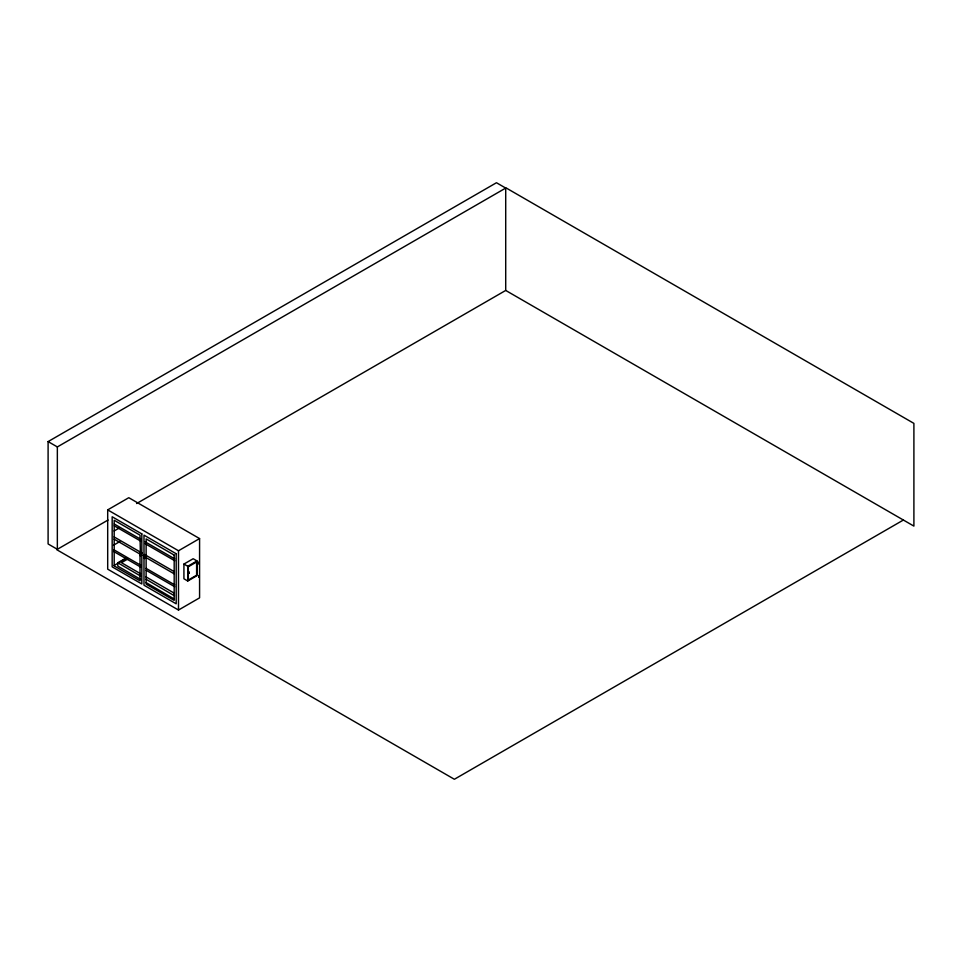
<?xml version="1.0" encoding="UTF-8"?>
<svg xmlns="http://www.w3.org/2000/svg" width="962" height="962" viewBox="0 0 962 962"><rect width="100%" height="100%" fill="white"/><g stroke="black" fill="none" stroke-linecap="round" stroke-linejoin="round"><path stroke-width="1.44" d="M48.1 441.594L496.464 182.732L505.711 188.071L57.347 446.933L48.1 441.594L48.1 543.963L57.347 549.302L57.347 446.933M107.696 509.884L128.788 497.703L199.579 538.576L199.579 597.859L178.499 610.04L107.696 569.167L107.696 509.884L178.499 550.757L199.579 538.576M108.033 520.045L56.71 549.675L454.377 779.268L903.378 520.033M136.628 503.535L505.711 290.44L913.9 526.106L913.9 423.376L505.711 187.71L505.711 290.44M114.129 530.964L119.312 527.97M113.516 545.213L119.793 541.582M140.981 579.605L117.797 566.089L117.797 562.782L126.479 557.768M113.901 565.584L125.072 559.138M127.549 559.162L121.44 562.686L140.668 573.785M140.44 552.597L141.077 552.224L139.947 552.272L140.44 555.916L141.077 552.224M144.204 554.821L145.322 554.785L144.685 558.465L144.204 554.821L144.685 558.465M144.685 555.146L145.322 554.785M144.204 557.034L144.841 556.661M144.204 558.14L144.841 554.449M183.922 564.069L193.17 558.73L197.006 560.93L197.006 575.661L187.758 581L183.922 578.787L183.922 564.069L187.758 566.269L197.006 560.93M188.552 572.234C190.404 572.763 187.35 573.256 189.189 572.234M188.552 572.967L189.189 572.967M114.25 523.989L141.294 539.598M145.154 541.822L174.771 558.922M114.25 525.829L141.294 541.438M145.154 543.674L174.771 560.762M114.081 536.916L142.268 553.186M144.829 554.665L174.302 571.693M114.081 539.129L142.268 555.399M144.829 556.878L174.302 573.893M113.648 549.639L140.945 565.391M146.14 568.398L174.735 584.896M113.648 551.479L140.945 567.231M146.14 570.238L174.735 586.748M145.803 576.743L174.002 593.037M117.797 562.782L140.981 576.286M146.128 579.292L174.459 595.803M146.128 582.611L174.459 599.122M140.44 555.916L140.019 535.173L114.189 520.25L114.189 565.921L140.019 580.832L140.019 555.783M198.881 561.94L198.881 564.153M198.725 575.553L198.725 577.392M188.877 572.053L188.877 573.16M187.758 566.269L187.758 581M178.499 550.757L178.499 610.04M196.609 561.964L188.324 566.762L188.324 580.014L196.609 575.228L196.609 561.964M141.823 533.898L112.169 516.774L112.169 566.858L141.823 583.982L141.823 533.898M176.19 553.739L143.987 535.149L143.987 585.221L176.19 603.823L176.19 553.739M174.182 555.086L146.128 538.888L146.128 584.174L174.182 600.384L174.182 555.086"/></g></svg>
